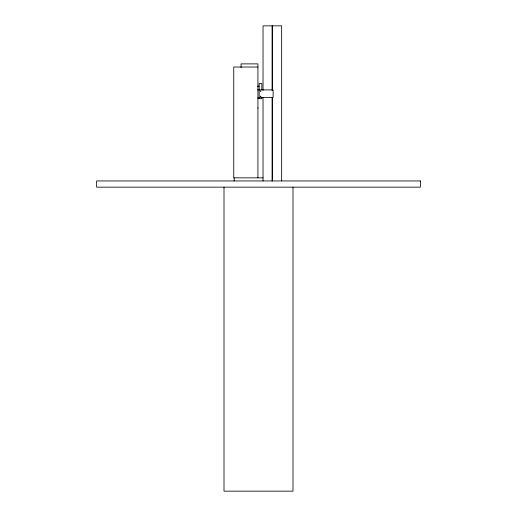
<?xml version="1.0" encoding="UTF-8"?>
<svg xmlns="http://www.w3.org/2000/svg" width="517" height="517" viewBox="0 0 517 517"><rect width="100%" height="100%" fill="white"/><g stroke="black" fill="none" stroke-linecap="round" stroke-linejoin="round"><path stroke-width="0.78" d="M257.925 67.023L233.755 67.023L233.755 177.848L263.037 177.848M257.699 86.177L258.888 86.177M257.699 86.404L258.888 86.404M257.595 89.874L273.105 89.926L273.105 97.467L259.172 97.467M257.595 98.088L259.172 98.088M257.744 108.04L258.151 108.04M292.997 187.154L292.997 491.15L224.003 491.15L224.003 187.154M281.649 180.95L281.649 25.85L263.037 25.85L263.037 90.475M272.588 25.85L272.588 90.475M272.588 97.745L272.588 180.95M272.091 25.85L272.091 90.475M272.091 97.745L272.091 180.95M263.037 97.364L263.037 180.95M261.841 89.874L261.841 83.476L259.172 83.476L259.172 98.676L261.841 98.676L261.841 97.073M257.925 177.848L257.925 63.882L241.051 63.882L241.051 67.637M234.156 177.848L234.156 180.95M260.445 91.102L260.936 91.147L260.445 91.082M260.445 96.252L260.936 96.298L260.452 96.201M420.373 180.95L96.627 180.95L96.627 187.154L420.373 187.154L420.373 180.95"/></g></svg>
